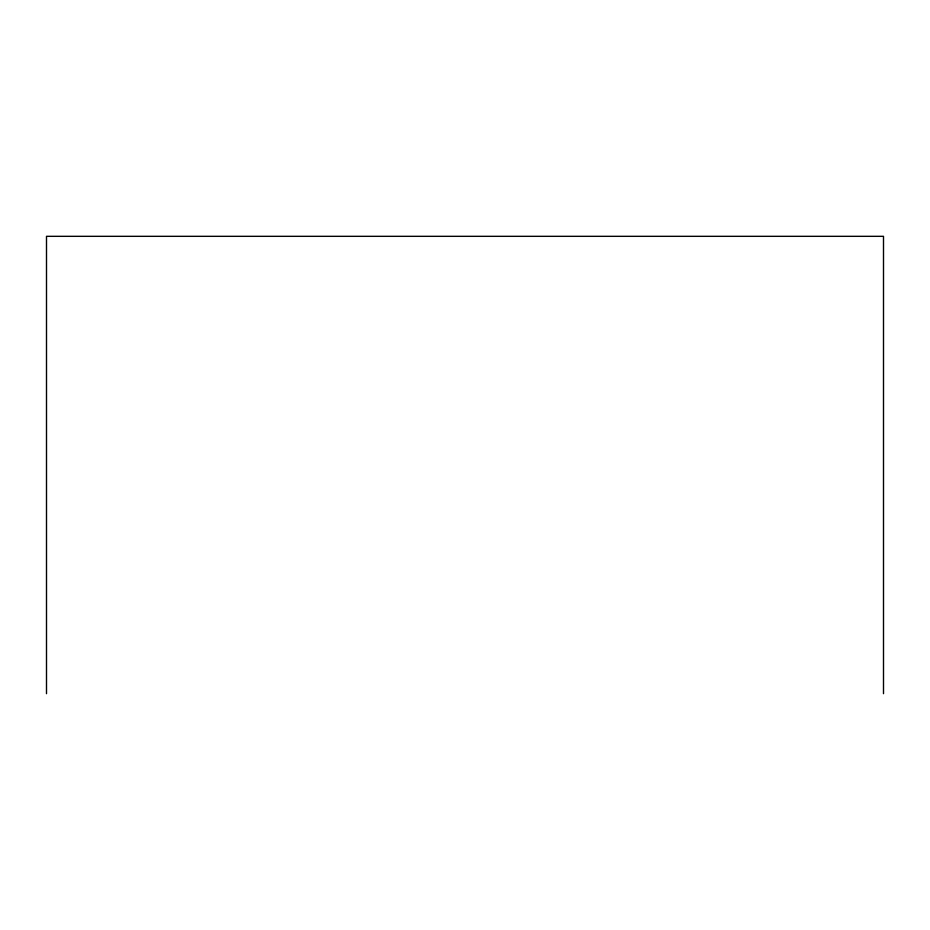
<?xml version="1.0" encoding="UTF-8"?>
<svg xmlns="http://www.w3.org/2000/svg" width="930" height="930" viewBox="0 0 930 930"><rect width="100%" height="100%" fill="white"/><g stroke="black" fill="none" stroke-linecap="round" stroke-linejoin="round"><path stroke-width="1.4" d="M883.5 693.675L883.5 236.325L46.5 236.325L46.5 693.675"/></g></svg>
